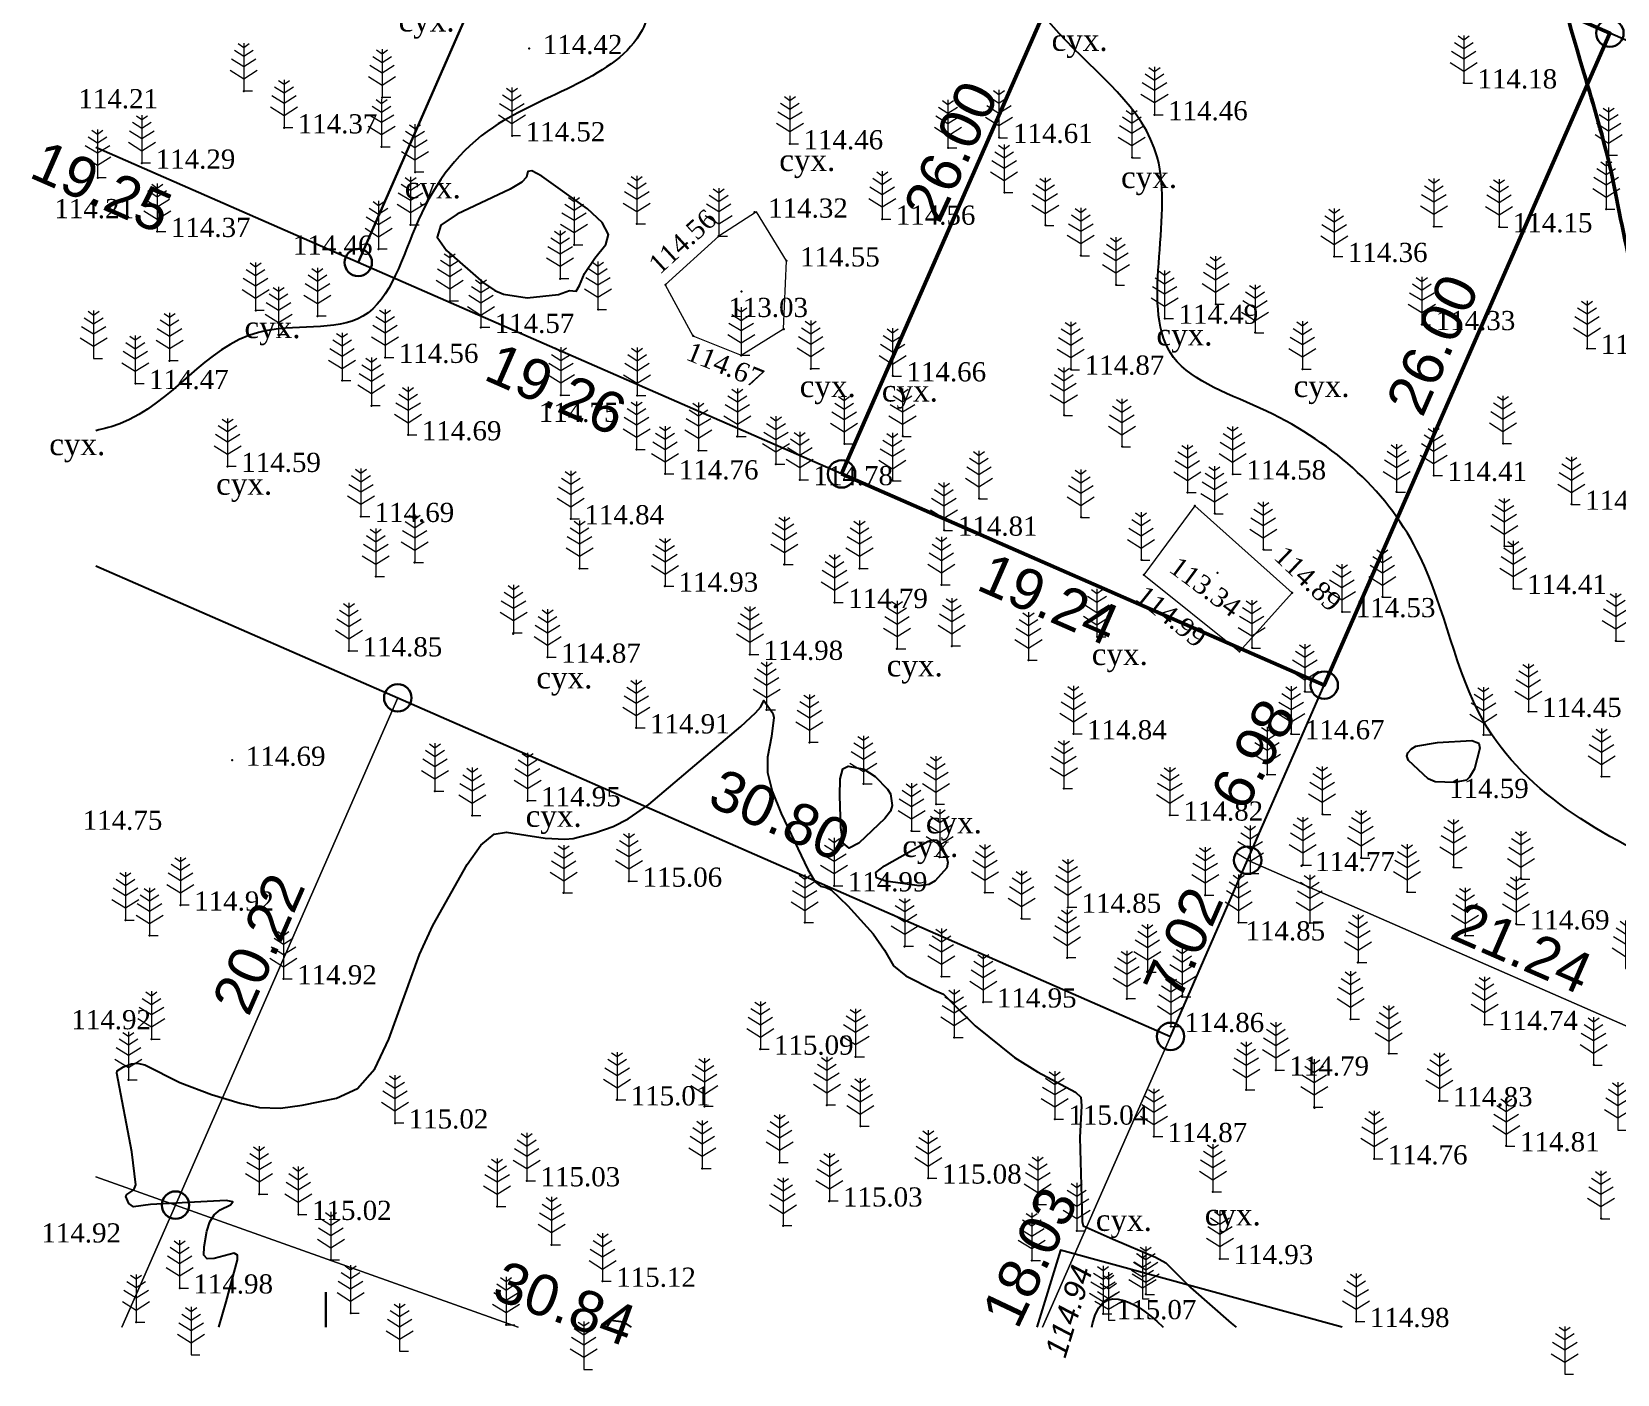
# Model space of a CAD drawing. Header units: millimetres. Extents: x 5405639.1 to 5405727.1, y 5524898.5 to 5524976.6.
# Drawn here: x 5405639.3 to 5405697.1, y 5524898.5 to 5524947.5 of the extents above; entities that cross this region are included whole.
import ezdxf
from ezdxf.enums import TextEntityAlignment as Align

# ---------------------------------------------------------------- set-up
doc = ezdxf.new("R2010")
doc.units = ezdxf.units.MM
doc.linetypes.add('0', pattern=[0])
for name, color, linetype, lineweight in [('11900000', 1, 'Continuous', 30), ('рельеф', 7, 'Continuous', 0), ('ТОЧКИ', 7, 'Continuous', 30)]:
    doc.layers.add(name, color=color, linetype=linetype, lineweight=lineweight)
for name, color, linetype in [('12000000', 7, 'Continuous'), ('71132060', 7, '0'), ('SC007', 7, 'Continuous'), ('горизонтали', 42, 'Continuous'), ('Горизонтали--MIN', 32, 'Continuous'), ('Ділянки_Межі', 10, 'Continuous'), ('надписи', 7, 'Continuous'), ('Ограда каменная', 7, 'g5_472'), ('отметки', 7, 'Continuous'), ('промеры', 185, 'Continuous'), ('Растительность', 7, 'Continuous')]:
    doc.layers.add(name, color=color, linetype=linetype)
doc.styles.get("Standard").update_dxf_attribs({"font": 'arial.ttf'})
doc.styles.add('times', font='times.ttf')
doc.styles.add('WMF-Arial Cyr2', font='ariali.ttf')
doc.linetypes.add('g5_472', pattern='A,0,-4,[25,GUGK_2005.shx,S=0.4,R=0,X=0,Y=-0.2],0', length=4)
doc.linetypes.add('канава 0', pattern='A,0.9,0,["|",Standard,S=0.25,R=0,X=0,Y=0],0.1', length=1)

# ---------------------------------------------------------------- blocks, each defined once
blk = doc.blocks.new('A$C51FE15A3')
at = {"layer": 'Растительность', "color": 94, "lineweight": 0}
for points in [[(0, 1.75), (0, 0), (0.319, 0)], [(-0.447, 1.172), (0, 0.895), (0.447, 1.172)], [(-0.343, 1.489), (0, 1.267), (0.343, 1.489)], [(-0.201, 1.726), (0, 1.584), (0.201, 1.726)], [(-0.493, 0.753), (0, 0.444), (0.493, 0.753)]]:
    blk.add_lwpolyline(points, dxfattribs=at)
blk = doc.blocks.new('SYMBOL71132060')
at = {"layer": 'SC007', "color": 94, "lineweight": 0}
for points in [[(0, 1.75), (0, 0), (0.25, 0)], [(-0.3, 1.35), (0, 1.15), (0.3, 1.35)], [(-0.2, 1.65), (0, 1.5), (0.2, 1.65)], [(-0.5, 0.7), (0, 0.4), (0.5, 0.7)], [(-0.4, 1.05), (0, 0.8), (0.4, 1.05)]]:
    blk.add_lwpolyline(points, dxfattribs=at)

msp = doc.modelspace()

# ---------------------------------------------------------------- hatches: boundary and pattern name
at = {"layer": '12000000', "lineweight": 15, "ltscale": 0.02, "extrusion": (-0.000964997, -0.001555, 0.999998)}
msp.add_hatch(color=7, dxfattribs=at).paths.add_polyline_path([(5405674.263, 5524887.992, 1), (5405674.6, 5524888.014, 1)])

# ---------------------------------------------------------------- linework, layer by layer
at = {"layer": '11900000', "color": 0, "linetype": '0', "lineweight": 15, "ltscale": 0.7}
msp.add_lwpolyline([(5405650, 5524900.227), (5405650, 5524901.504)], dxfattribs=at)
msp.add_lwpolyline([(5405650, 5524900.227), (5405650, 5524901.504)], dxfattribs=at)
msp.add_lwpolyline([(5405650, 5524900.227), (5405650, 5524901.504)], dxfattribs=at)
msp.add_lwpolyline([(5405650, 5524900.227), (5405650, 5524901.504)], dxfattribs=at)
msp.add_lwpolyline([(5405650, 5524900.227), (5405650, 5524901.504)], dxfattribs=at)
msp.add_lwpolyline([(5405650, 5524900.227), (5405650, 5524901.504)], dxfattribs=at)
msp.add_lwpolyline([(5405650, 5524900.227), (5405650, 5524901.504)], dxfattribs=at)
msp.add_lwpolyline([(5405650, 5524900.227), (5405650, 5524901.504)], dxfattribs=at)
msp.add_lwpolyline([(5405650, 5524900.227), (5405650, 5524901.504)], dxfattribs=at)
msp.add_lwpolyline([(5405650, 5524900.227), (5405650, 5524901.504)], dxfattribs=at)
msp.add_lwpolyline([(5405650, 5524900.227), (5405650, 5524901.504)], dxfattribs=at)
msp.add_lwpolyline([(5405650, 5524900.227), (5405650, 5524901.504)], dxfattribs=at)
msp.add_lwpolyline([(5405650, 5524900.227), (5405650, 5524901.504)], dxfattribs=at)
msp.add_lwpolyline([(5405650, 5524900.227), (5405650, 5524901.504)], dxfattribs=at)
msp.add_lwpolyline([(5405650, 5524900.227), (5405650, 5524901.504)], dxfattribs=at)
msp.add_lwpolyline([(5405650, 5524900.227), (5405650, 5524901.504)], dxfattribs=at)
msp.add_lwpolyline([(5405650, 5524900.227), (5405650, 5524901.504)], dxfattribs=at)
msp.add_lwpolyline([(5405650, 5524900.227), (5405650, 5524901.504)], dxfattribs=at)
msp.add_lwpolyline([(5405650, 5524900.227), (5405650, 5524901.504)], dxfattribs=at)
msp.add_lwpolyline([(5405650, 5524900.227), (5405650, 5524901.504)], dxfattribs=at)
msp.add_lwpolyline([(5405650, 5524900.227), (5405650, 5524901.504)], dxfattribs=at)
msp.add_lwpolyline([(5405650, 5524900.227), (5405650, 5524901.504)], dxfattribs=at)
msp.add_lwpolyline([(5405650, 5524900.227), (5405650, 5524901.504)], dxfattribs=at)
msp.add_lwpolyline([(5405650, 5524900.227), (5405650, 5524901.504)], dxfattribs=at)
msp.add_lwpolyline([(5405650, 5524900.227), (5405650, 5524901.504)], dxfattribs=at)
msp.add_lwpolyline([(5405650, 5524900.227), (5405650, 5524901.504)], dxfattribs=at)
msp.add_lwpolyline([(5405650, 5524900.227), (5405650, 5524901.504)], dxfattribs=at)
msp.add_lwpolyline([(5405650, 5524900.227), (5405650, 5524901.504)], dxfattribs=at)
msp.add_lwpolyline([(5405650, 5524900.227), (5405650, 5524901.504)], dxfattribs=at)
msp.add_lwpolyline([(5405650, 5524900.227), (5405650, 5524901.504)], dxfattribs=at)
msp.add_lwpolyline([(5405650, 5524900.227), (5405650, 5524901.504)], dxfattribs=at)
msp.add_lwpolyline([(5405650, 5524900.227), (5405650, 5524901.504)], dxfattribs=at)
msp.add_lwpolyline([(5405650, 5524900.227), (5405650, 5524901.504)], dxfattribs=at)
msp.add_lwpolyline([(5405650, 5524900.227), (5405650, 5524901.504)], dxfattribs=at)
msp.add_lwpolyline([(5405650, 5524900.227), (5405650, 5524901.504)], dxfattribs=at)
msp.add_lwpolyline([(5405650, 5524900.227), (5405650, 5524901.504)], dxfattribs=at)
msp.add_lwpolyline([(5405650, 5524900.227), (5405650, 5524901.504)], dxfattribs=at)
msp.add_lwpolyline([(5405650, 5524900.227), (5405650, 5524901.504)], dxfattribs=at)
msp.add_lwpolyline([(5405650, 5524900.227), (5405650, 5524901.504)], dxfattribs=at)
msp.add_lwpolyline([(5405650, 5524900.227), (5405650, 5524901.504)], dxfattribs=at)
msp.add_lwpolyline([(5405650, 5524900.227), (5405650, 5524901.504)], dxfattribs=at)
msp.add_lwpolyline([(5405650, 5524900.227), (5405650, 5524901.504)], dxfattribs=at)
msp.add_lwpolyline([(5405650, 5524900.227), (5405650, 5524901.504)], dxfattribs=at)
msp.add_lwpolyline([(5405650, 5524900.227), (5405650, 5524901.504)], dxfattribs=at)
at = {"layer": '11900000', "linetype": '0', "lineweight": 15, "ltscale": 0.7}
msp.add_lwpolyline([(5405650, 5524900.227), (5405650, 5524901.504)], dxfattribs=at)
msp.add_lwpolyline([(5405650, 5524900.227), (5405650, 5524901.504)], dxfattribs=at)
msp.add_lwpolyline([(5405650, 5524900.227), (5405650, 5524901.504)], dxfattribs=at)
msp.add_lwpolyline([(5405650, 5524900.227), (5405650, 5524901.504)], dxfattribs=at)
msp.add_lwpolyline([(5405650, 5524900.227), (5405650, 5524901.504)], dxfattribs=at)
msp.add_lwpolyline([(5405650, 5524900.227), (5405650, 5524901.504)], dxfattribs=at)
msp.add_lwpolyline([(5405650, 5524900.227), (5405650, 5524901.504)], dxfattribs=at)
msp.add_lwpolyline([(5405650, 5524900.227), (5405650, 5524901.504)], dxfattribs=at)
at = {"layer": '11900000', "color": 7}
msp.add_polyline3d([(5405650, 5524900.227, 0), (5405650, 5524901.5, 0)], dxfattribs=at)
msp.add_polyline3d([(5405650, 5524900.227, 0), (5405650, 5524901.5, 0)], dxfattribs=at)
at = {"layer": 'горизонтали', "color": 32}
for points in [[(5405658.497, 5524937.932, 114.5), (5405658.887, 5524938.082, 114.5), (5405659.137, 5524938.052, 114.5), (5405659.257, 5524938.262, 114.5), (5405659.437, 5524938.702, 114.5), (5405659.817, 5524939.262, 114.5), (5405660.217, 5524939.762, 114.5), (5405660.317, 5524940.132, 114.5), (5405660.087, 5524940.562, 114.5), (5405659.547, 5524941.062, 114.5), (5405657.887, 5524942.262, 114.5), (5405657.517, 5524942.452, 114.5), (5405657.367, 5524942.422, 114.5), (5405657.327, 5524942.222, 114.5), (5405657.157, 5524942.042, 114.5), (5405656.727, 5524941.782, 114.5), (5405654.787, 5524940.872, 114.5), (5405654.197, 5524940.472, 114.5), (5405654.067, 5524940.032, 114.5), (5405654.397, 5524939.542, 114.5), (5405655.757, 5524938.362, 114.5), (5405656.167, 5524938.082, 114.5), (5405656.477, 5524937.952, 114.5), (5405657.347, 5524937.812, 114.5), (5405658.497, 5524937.932, 114.5)], [(5405689.527, 5524920.912, 114.5), (5405689.457, 5524921.072, 114.5), (5405689.497, 5524921.192, 114.5), (5405689.627, 5524921.342, 114.5), (5405689.787, 5524921.442, 114.5), (5405690.577, 5524921.572, 114.5), (5405691.837, 5524921.642, 114.5), (5405692.087, 5524921.552, 114.5), (5405692.127, 5524921.362, 114.5), (5405691.937, 5524920.612, 114.5), (5405691.747, 5524920.302, 114.5), (5405691.637, 5524920.202, 114.5), (5405691.207, 5524920.112, 114.5), (5405690.497, 5524920.142, 114.5), (5405690.247, 5524920.242, 114.5), (5405689.527, 5524920.912, 114.5)], [(5405670.667, 5524919.272, 115), (5405670.607, 5524919.072, 115), (5405670.407, 5524918.802, 115), (5405669.457, 5524917.892, 115), (5405669.107, 5524917.712, 115), (5405668.887, 5524917.902, 115), (5405668.797, 5524918.472, 115), (5405668.757, 5524919.622, 115), (5405668.777, 5524920.252, 115), (5405668.877, 5524920.612, 115), (5405669.067, 5524920.712, 115), (5405669.637, 5524920.602, 115), (5405670.047, 5524920.332, 115), (5405670.497, 5524919.872, 115), (5405670.607, 5524919.702, 115), (5405670.667, 5524919.272, 115)], [(5405671.987, 5524917.972, 115), (5405672.177, 5524918.022, 115), (5405672.297, 5524918.002, 115), (5405672.407, 5524917.912, 115), (5405672.657, 5524917.402, 115), (5405672.707, 5524917.192, 115), (5405672.667, 5524916.992, 115), (5405672.247, 5524916.522, 115), (5405672.007, 5524916.392, 115), (5405671.657, 5524916.342, 115), (5405670.437, 5524916.512, 115), (5405670.097, 5524916.632, 115), (5405670.077, 5524916.822, 115), (5405670.387, 5524917.072, 115), (5405671.987, 5524917.972, 115)]]:
    msp.add_polyline3d(points, close=True, dxfattribs=at)
for points in [[(5405646.094, 5524900.227, 115), (5405646.357, 5524901.152, 115), (5405646.767, 5524902.682, 115), (5405646.767, 5524902.852, 115), (5405646.647, 5524902.922, 115), (5405645.917, 5524902.732, 115), (5405645.667, 5524902.712, 115), (5405645.547, 5524902.852, 115), (5405645.557, 5524903.152, 115), (5405645.657, 5524903.732, 115), (5405645.757, 5524904.072, 115), (5405645.917, 5524904.322, 115), (5405646.137, 5524904.502, 115), (5405646.517, 5524904.692, 115), (5405646.597, 5524904.802, 115), (5405646.357, 5524904.842, 115), (5405643.597, 5524904.702, 115), (5405642.977, 5524904.612, 115), (5405642.807, 5524904.732, 115), (5405642.697, 5524904.992, 115), (5405642.727, 5524905.072, 115), (5405642.987, 5524905.232, 115), (5405643.057, 5524905.422, 115), (5405642.917, 5524906.622, 115), (5405642.367, 5524909.492, 115), (5405642.377, 5524909.582, 115), (5405642.607, 5524909.732, 115), (5405642.897, 5524909.842, 115), (5405643.107, 5524909.862, 115), (5405643.387, 5524909.802, 115), (5405644.667, 5524909.152, 115), (5405645.827, 5524908.722, 115), (5405646.867, 5524908.402, 115), (5405647.577, 5524908.242, 115), (5405648.337, 5524908.222, 115), (5405649.137, 5524908.332, 115), (5405650.387, 5524908.582, 115), (5405651.147, 5524908.942, 115), (5405651.787, 5524909.652, 115), (5405652.297, 5524910.742, 115), (5405653.417, 5524913.832, 115), (5405653.897, 5524914.892, 115), (5405655.157, 5524917.122, 115), (5405655.657, 5524917.822, 115), (5405656.137, 5524918.222, 115), (5405656.587, 5524918.302, 115), (5405658.007, 5524918.082, 115), (5405658.727, 5524918.042, 115), (5405659.027, 5524918.062, 115), (5405659.817, 5524918.272, 115), (5405660.487, 5524918.512, 115), (5405661.037, 5524918.792, 115), (5405661.787, 5524919.312, 115), (5405665.147, 5524922.162, 115), (5405665.687, 5524922.652, 115), (5405665.877, 5524922.882, 115), (5405665.987, 5524923.112, 115), (5405666.317, 5524922.642, 115), (5405666.347, 5524922.492, 115), (5405666.267, 5524921.792, 115), (5405666.127, 5524921.042, 115), (5405666.127, 5524920.482, 115), (5405666.287, 5524919.802, 115), (5405666.617, 5524918.982, 115), (5405667.597, 5524916.932, 115), (5405667.867, 5524916.482, 115), (5405668.057, 5524916.322, 115), (5405668.267, 5524916.282, 115), (5405668.447, 5524916.192, 115), (5405669.057, 5524915.612, 115), (5405669.977, 5524914.582, 115), (5405670.397, 5524913.992, 115), (5405670.727, 5524913.412, 115), (5405671.177, 5524913.052, 115), (5405672.207, 5524912.532, 115), (5405672.547, 5524912.382, 115), (5405673.697, 5524911.232, 115), (5405675.137, 5524910.072, 115), (5405675.977, 5524909.552, 115), (5405677.367, 5524908.802, 115), (5405677.557, 5524908.622, 115), (5405677.587, 5524908.302, 115), (5405677.527, 5524907.152, 115), (5405677.607, 5524904.082, 115), (5405677.647, 5524903.922, 115), (5405678.737, 5524903.432, 115), (5405680.287, 5524902.772, 115), (5405680.667, 5524902.572, 115), (5405681.567, 5524901.672, 115), (5405683.047, 5524900.362, 115), (5405683.232, 5524900.227, 115)], [(5405660.256, 5524900.227, 115), (5405660.417, 5524900.472, 115), (5405660.857, 5524900.422, 115), (5405661.139, 5524900.227, 115)]]:
    msp.add_polyline3d(points, dxfattribs=at)
at = {"layer": 'горизонтали', "color": 32, "lineweight": 50}
msp.add_open_spline([(5405724.609, 5524920.122), (5405722.084, 5524922.998), (5405718.623, 5524926.94), (5405712.96, 5524926.622), (5405710.241, 5524926.205), (5405708.081, 5524928.217), (5405707.455, 5524931.818), (5405704.087, 5524935.486), (5405701.284, 5524934.415), (5405697.85, 5524936.019), (5405697.397, 5524941.089), (5405695.283, 5524948.2), (5405693.001, 5524955.828), (5405698.192, 5524962.186), (5405697.512, 5524968.123), (5405696.422, 5524972.572), (5405696.409, 5524974.689)], degree=3, knots=[0, 0, 0, 0, 10.498095, 14.387115, 16.679909, 18.208864, 22.586348, 27.97536, 29.586146, 30.927257, 38.609771, 42.347043, 54.087786, 59.302509, 65.201165, 71.520155, 71.520155, 71.520155, 71.520155], dxfattribs=at)
at = {"layer": 'горизонтали', "color": 32}
for points, knots in [([(5405716.026, 5524901.398), (5405714.356, 5524905.44), (5405711.235, 5524912.995), (5405700.309, 5524916.065), (5405691.748, 5524920.767), (5405690.456, 5524929.173), (5405685.864, 5524933.397), (5405678.956, 5524935.57), (5405682.018, 5524943.247), (5405676.904, 5524946.848), (5405673.214, 5524952.355), (5405677.096, 5524957.454), (5405682.552, 5524960.751), (5405678.423, 5524966.21), (5405679.202, 5524971.133), (5405680.758, 5524973.51), (5405681.11, 5524973.98)], [0, 0, 0, 0, 12.321704, 23.037626, 32.731638, 39.162292, 46.871348, 50.794349, 58.140724, 63.904689, 68.143785, 76.466951, 79.543627, 85.063561, 91.848837, 93.603212, 93.603212, 93.603212, 93.603212]), ([(5405641.6, 5524966.825), (5405642.684, 5524965.938), (5405644.849, 5524964.53), (5405650.202, 5524964.634), (5405652.744, 5524957.477), (5405657.638, 5524954.587), (5405662.753, 5524952.886), (5405662.102, 5524949.951), (5405661.607, 5524946.052), (5405656.166, 5524944.905), (5405653.211, 5524941.03), (5405652.017, 5524936.245), (5405646.321, 5524937.362), (5405644.234, 5524933.643), (5405641.898, 5524933.031), (5405641.6, 5524932.96)], [840.007819, 840.007819, 840.007819, 840.007819, 844.116267, 847.912489, 854.451188, 863.209597, 865.692003, 868.370851, 870.767732, 877.245455, 881.607053, 885.661514, 889.520415, 895.583001, 896.467759, 896.467759, 896.467759, 896.467759])]:
    msp.add_open_spline(points, degree=3, knots=knots, dxfattribs=at)
at = {"layer": 'Горизонтали--MIN'}
msp.add_lwpolyline([(5405677.968, 5524900.227), (5405677.988, 5524900.337), (5405678.086, 5524900.675), (5405678.212, 5524900.93), (5405678.364, 5524901.105), (5405678.536, 5524901.21), (5405678.724, 5524901.254), (5405678.922, 5524901.248), (5405679.126, 5524901.201), (5405679.33, 5524901.123), (5405679.529, 5524901.024), (5405679.721, 5524900.911), (5405679.913, 5524900.78), (5405680.114, 5524900.624), (5405680.335, 5524900.438), (5405680.57, 5524900.227)], dxfattribs=at)
at = {"layer": 'Ділянки_Межі'}
for points in [[(5405641.6, 5524965.215), (5405643.976, 5524970.643), (5405650.195, 5524967.92), (5405661.61, 5524962.923), (5405651.182, 5524939.105), (5405641.6, 5524943.3)], [(5405724.344, 5524965.438), (5405714.693, 5524939.683), (5405696.877, 5524947.483), (5405685.462, 5524952.48)]]:
    msp.add_lwpolyline(points, dxfattribs=at)
at = {"layer": 'Ділянки_Межі', "lineweight": 25}
msp.add_lwpolyline([(5405651.182, 5524939.105), (5405661.61, 5524962.923), (5405667.828, 5524960.2), (5405679.269, 5524955.191), (5405668.826, 5524931.381)], close=True, dxfattribs=at)
at = {"layer": 'Ділянки_Межі', "lineweight": 50}
msp.add_lwpolyline([(5405668.826, 5524931.381), (5405679.269, 5524955.191), (5405685.462, 5524952.48), (5405696.877, 5524947.483), (5405686.449, 5524923.665)], close=True, dxfattribs=at)
at = {"layer": 'Ділянки_Межі', "lineweight": 0}
msp.add_lwpolyline([(5405683.651, 5524917.273), (5405686.449, 5524923.665), (5405696.877, 5524947.483), (5405714.693, 5524939.683), (5405703.104, 5524908.757)], close=True, dxfattribs=at)
at = {"layer": 'Ділянки_Межі', "lineweight": 25}
msp.add_lwpolyline([(5405641.6, 5524928.024), (5405652.622, 5524923.203), (5405680.834, 5524910.84), (5405683.651, 5524917.273), (5405686.449, 5524923.665), (5405668.826, 5524931.381), (5405651.182, 5524939.105), (5405641.6, 5524943.3)], dxfattribs=at)
at = {"layer": 'Ділянки_Межі', "lineweight": 0}
for points in [[(5405641.6, 5524928.024), (5405652.622, 5524923.203), (5405644.506, 5524904.681), (5405641.6, 5524905.715)], [(5405644.506, 5524904.681), (5405652.622, 5524923.203), (5405680.834, 5524910.84), (5405676.159, 5524900.227)], [(5405676.159, 5524900.227), (5405680.834, 5524910.84), (5405683.651, 5524917.273), (5405703.104, 5524908.757), (5405699.908, 5524900.227)], [(5405641.6, 5524905.715), (5405644.506, 5524904.681), (5405642.554, 5524900.227)], [(5405642.554, 5524900.227), (5405644.506, 5524904.681), (5405657.018, 5524900.227)], [(5405657.018, 5524900.227), (5405644.506, 5524904.681)]]:
    msp.add_lwpolyline(points, dxfattribs=at)
at = {"layer": 'Ограда каменная', "flags": 128}
msp.add_lwpolyline([(5405687.101, 5524900.227), (5405676.815, 5524903.034), (5405675.95, 5524900.227)], dxfattribs=at)
at = {"layer": 'отметки', "color": 7}
for p in [(5405657.417, 5524946.914, 114.422), (5405691.542, 5524945.66, 114.183), (5405646.998, 5524945.358, 114.335), (5405652.049, 5524945.131, 114.448), (5405680.246, 5524944.499, 114.459), (5405648.471, 5524944.019, 114.365), (5405652.03, 5524943.325, 114.407), (5405656.794, 5524943.73, 114.523), (5405666.936, 5524943.436, 114.46), (5405674.584, 5524943.669, 114.608), (5405672.719, 5524943.297, 114.59), (5405679.433, 5524942.941, 114.538), (5405696.83, 5524943.018, 113.973), (5405641.667, 5524942.198, 114.319), (5405643.285, 5524942.73, 114.287), (5405653.253, 5524942.405, 114.397), (5405674.769, 5524941.665, 114.681), (5405696.74, 5524941.053, 114.04), (5405653.089, 5524940.477, 114.505), (5405661.347, 5524940.518, 114.528), (5405665.646, 5524940.942, 114.317), (5405670.304, 5524940.683, 114.56), (5405676.265, 5524940.462, 114.596), (5405690.452, 5524940.423, 114.259), (5405643.841, 5524940.236, 114.371), (5405664.336, 5524940.063, 114.414), (5405692.832, 5524940.407, 114.152), (5405651.924, 5524939.59, 114.459), (5405659.061, 5524939.746, 114.441), (5405677.565, 5524939.355, 114.607), (5405686.811, 5524939.323, 114.36), (5405666.811, 5524939.159, 114.545), (5405658.554, 5524938.51, 114.434), (5405662.393, 5524938.284, 114.558), (5405678.846, 5524938.291, 114.539), (5405654.518, 5524937.693, 114.534), (5405665.171, 5524938.046, 113.032), (5405682.485, 5524937.585, 114.455), (5405647.437, 5524937.355, 114.458), (5405649.696, 5524937.149, 114.479), (5405659.935, 5524937.387, 114.582), (5405680.63, 5524937.064, 114.491), (5405648.269, 5524936.467, 114.532), (5405655.661, 5524936.732, 114.569), (5405663.402, 5524936.429, 114.67), (5405666.713, 5524936.674, 114.534), (5405683.925, 5524936.544, 114.45), (5405690.016, 5524936.835, 114.329), (5405696.044, 5524935.967, 114.241), (5405644.295, 5524935.51, 114.387), (5405652.16, 5524935.637, 114.556), (5405665.162, 5524935.711, 114.575), (5405667.703, 5524935.221, 114.681), (5405677.201, 5524935.207, 114.873), (5405685.659, 5524935.214, 114.447), (5405643.043, 5524934.68, 114.466), (5405650.591, 5524934.789, 114.639), (5405670.696, 5524934.962, 114.657), (5405658.58, 5524934.253, 114.751), (5405661.357, 5524934.242, 114.618), (5405651.662, 5524933.871, 114.532), (5405676.952, 5524933.53, 114.673), (5405653, 5524932.81, 114.692), (5405665.016, 5524932.747, 114.654), (5405668.93, 5524932.485, 114.738), (5405671.062, 5524932.762, 114.708), (5405679.068, 5524932.38, 114.62), (5405692.976, 5524932.499, 114.386), (5405661.336, 5524932.275, 114.768), (5405663.601, 5524932.236, 114.74), (5405666.431, 5524931.733, 114.769), (5405646.409, 5524931.654, 114.585), (5405662.384, 5524931.382, 114.756), (5405667.296, 5524931.171, 114.781), (5405683.108, 5524931.379, 114.58), (5405690.445, 5524931.326, 114.409), (5405670.688, 5524931.138, 114.786), (5405681.456, 5524930.708, 114.698), (5405689.09, 5524930.723, 114.395), (5405673.849, 5524930.479, 114.761), (5405681.725, 5524930.212, 114.828), (5405695.477, 5524930.272, 114.421), (5405651.277, 5524929.827, 114.688), (5405658.937, 5524929.741, 114.844), (5405677.568, 5524929.798, 114.714), (5405682.451, 5524929.938, 114.775), (5405672.573, 5524929.326, 114.813), (5405684.231, 5524928.621, 114.856), (5405693.025, 5524928.744, 114.384), (5405653.238, 5524928.143, 114.715), (5405659.259, 5524927.933, 114.931), (5405666.735, 5524928.07, 114.949), (5405669.481, 5524927.923, 114.802), (5405679.773, 5524928.247, 114.992), (5405679.855, 5524927.699, 114.988), (5405682.554, 5524927.769, 113.341), (5405651.821, 5524927.641, 114.742), (5405662.375, 5524927.282, 114.931), (5405672.47, 5524927.332, 114.838), (5405693.356, 5524927.199, 114.41), (5405668.569, 5524926.686, 114.789), (5405685.276, 5524927.044, 114.894), (5405688.579, 5524926.889, 114.524), (5405687.099, 5524926.351, 114.529), (5405656.842, 5524925.547, 114.872), (5405656.849, 5524925.574, 114.866), (5405678.161, 5524925.437, 114.768), (5405650.84, 5524924.919, 114.852), (5405665.477, 5524924.79, 114.981), (5405670.849, 5524924.998, 114.866), (5405672.852, 5524925.094, 114.907), (5405683.354, 5524924.893, 114.818), (5405683.811, 5524925.034, 114.7), (5405697.095, 5524925.288, 114.362), (5405658.088, 5524924.687, 114.869), (5405675.649, 5524924.579, 114.881), (5405685.744, 5524923.433, 114.697), (5405666.089, 5524922.767, 115.005), (5405693.899, 5524922.708, 114.446), (5405661.331, 5524922.105, 114.914), (5405667.654, 5524921.578, 114.981), (5405677.287, 5524921.887, 114.836), (5405685.242, 5524921.891, 114.67), (5405692.261, 5524921.857, 114.513), (5405646.577, 5524920.923, 114.686), (5405684.365, 5524920.411, 114.789), (5405696.57, 5524920.336, 114.447), (5405653.978, 5524919.801, 114.929), (5405669.624, 5524920.069, 115.016), (5405676.941, 5524919.898, 114.899), (5405657.356, 5524919.443, 114.947), (5405672.273, 5524919.317, 114.973), (5405655.337, 5524918.907, 114.984), (5405680.809, 5524918.92, 114.821), (5405686.379, 5524918.96, 114.775), (5405671.376, 5524918.342, 114.989), (5405672.406, 5524917.384, 115.015), (5405687.799, 5524917.362, 114.749), (5405683.74, 5524916.783, 114.815), (5405685.616, 5524917.075, 114.77), (5405685.658, 5524917.094, 114.766), (5405691.169, 5524917.023, 114.643), (5405661.058, 5524916.506, 115.057), (5405668.552, 5524916.337, 114.994), (5405689.478, 5524916.123, 114.724), (5405693.634, 5524916.589, 114.537), (5405644.69, 5524915.636, 114.922), (5405658.678, 5524916.083, 115.077), (5405674.056, 5524916.094, 114.955), (5405677.087, 5524915.554, 114.849), (5405682.094, 5524916.003, 114.859), (5405642.685, 5524915.088, 114.942), (5405667.483, 5524914.998, 115.083), (5405675.396, 5524915.141, 114.911), (5405683.317, 5524914.996, 114.851), (5405685.918, 5524914.987, 114.782), (5405693.455, 5524914.946, 114.685), (5405643.556, 5524914.52, 114.947), (5405691.593, 5524914.526, 114.67), (5405671.128, 5524914.125, 114.972), (5405677.063, 5524913.714, 114.919), (5405687.675, 5524913.538, 114.761), (5405648.45, 5524912.94, 114.921), (5405672.47, 5524913.032, 114.982), (5405679.987, 5524913.193, 114.832), (5405673.998, 5524912.096, 114.953), (5405679.242, 5524912.216, 114.863), (5405681.256, 5524912.291, 114.798), (5405680.847, 5524911.198, 114.858), (5405687.41, 5524911.47, 114.808), (5405692.3, 5524911.271, 114.739), (5405643.63, 5524910.743, 114.979), (5405665.857, 5524910.373, 115.093), (5405672.938, 5524910.796, 115.044), (5405669.339, 5524910.099, 115.104), (5405688.8, 5524910.217, 114.786), (5405696.286, 5524909.804, 114.713), (5405642.793, 5524909.26, 115.018), (5405684.675, 5524909.61, 114.786), (5405683.594, 5524908.888, 114.834), (5405660.626, 5524908.52, 115.01), (5405663.823, 5524908.286, 115.089), (5405668.287, 5524908.335, 115.132), (5405686.077, 5524908.258, 114.761), (5405686.09, 5524908.234, 114.607), (5405690.646, 5524908.489, 114.826), (5405652.522, 5524907.677, 115.022), (5405669.513, 5524907.559, 115.093), (5405676.61, 5524907.817, 115.044), (5405680.226, 5524907.18, 114.869), (5405688.271, 5524906.366, 114.76), (5405693.094, 5524906.84, 114.813), (5405663.738, 5524906.017, 115.076), (5405666.555, 5524906.234, 115.047), (5405657.335, 5524905.565, 115.031), (5405671.992, 5524905.664, 115.079), (5405682.382, 5524905.16, 114.882), (5405647.559, 5524905.084, 115.049), (5405656.247, 5524904.63, 115.067), (5405668.376, 5524904.827, 115.033), (5405675.994, 5524904.701, 115.027), (5405648.993, 5524904.337, 115.017), (5405696.556, 5524904.19, 114.851), (5405666.693, 5524903.924, 115.041), (5405677.409, 5524903.738, 115.009), (5405658.24, 5524903.23, 115.047), (5405650.181, 5524902.684, 115.034), (5405675.769, 5524902.653, 115.102), (5405682.638, 5524902.723, 114.935), (5405644.661, 5524901.651, 114.982), (5405660.099, 5524901.896, 115.118), (5405679.931, 5524901.424, 115.055), (5405650.904, 5524900.727, 115.113), (5405678.371, 5524900.712, 115.07), (5405643.073, 5524900.401, 114.963), (5405656.586, 5524900.31, 115.133), (5405687.613, 5524900.426, 114.98)]:
    msp.add_point(p, dxfattribs=at)
at = {"layer": 'рельеф', "color": 7, "linetype": 'канава 0', "ltscale": 0.4, "elevation": 114.41}
msp.add_lwpolyline([(5405664.34, 5524940.07), (5405662.39, 5524938.29), (5405663.4, 5524936.43), (5405665.16, 5524935.72), (5405666.71, 5524936.68), (5405666.81, 5524939.16), (5405665.714, 5524940.95), (5405664.34, 5524940.07)], dxfattribs=at)
at = {"layer": 'рельеф', "color": 7, "linetype": 'канава 0', "elevation": 114.828}
msp.add_lwpolyline([(5405681.725, 5524930.212), (5405679.855, 5524927.699), (5405683.354, 5524924.893), (5405685.276, 5524927.044), (5405681.725, 5524930.212)], dxfattribs=at)
at = {"layer": 'ТОЧКИ'}
for centre in [(5405696.877, 5524947.483, 107.24), (5405651.182, 5524939.105), (5405668.826, 5524931.381, 107.24), (5405652.622, 5524923.203), (5405686.449, 5524923.665), (5405683.651, 5524917.273), (5405680.834, 5524910.84), (5405644.506, 5524904.681, 107.24)]:
    msp.add_circle(centre, 0.5, dxfattribs=at)

# ---------------------------------------------------------------- block references
at = {"layer": '71132060'}
for p in [(5405679.811, 5524901.258, 114.99), (5405678.568, 5524900.474, 115.06)]:
    msp.add_blockref('SYMBOL71132060', p, dxfattribs=at)
at = {"layer": 'Растительность', "color": 7}
for p in [(5405691.54, 5524945.65, 114.18), (5405647, 5524945.37, 114.33), (5405652.05, 5524945.14, 114.45), (5405680.25, 5524944.5, 114.46), (5405648.47, 5524944.03, 114.37), (5405652.03, 5524943.33, 114.41), (5405656.79, 5524943.74, 114.52), (5405666.94, 5524943.44, 114.46), (5405674.57, 5524943.66, 114.61), (5405643.28, 5524942.74, 114.29), (5405672.71, 5524943.29, 114.59), (5405679.42, 5524942.93, 114.54), (5405696.83, 5524943.02, 113.97), (5405641.66, 5524942.21, 114.32), (5405653.25, 5524942.41, 114.4), (5405674.76, 5524941.66, 114.68), (5405696.74, 5524941.05, 114.04), (5405653.09, 5524940.48, 114.5), (5405661.35, 5524940.52, 114.53), (5405670.31, 5524940.69, 114.56), (5405676.26, 5524940.45, 114.6), (5405690.45, 5524940.42, 114.26), (5405643.84, 5524940.24, 114.37), (5405664.34, 5524940.07, 114.41), (5405692.83, 5524940.4, 114.15), (5405651.92, 5524939.6, 114.46), (5405659.06, 5524939.75, 114.44), (5405677.56, 5524939.35, 114.61), (5405686.81, 5524939.32, 114.36), (5405658.55, 5524938.52, 114.43), (5405678.84, 5524938.28, 114.54), (5405654.52, 5524937.7, 114.53), (5405682.48, 5524937.58, 114.46), (5405647.43, 5524937.36, 114.46), (5405649.69, 5524937.16, 114.48), (5405659.93, 5524937.39, 114.58), (5405680.62, 5524937.06, 114.49), (5405648.27, 5524936.47, 114.53), (5405655.66, 5524936.74, 114.57), (5405683.92, 5524936.54, 114.45), (5405690.01, 5524936.83, 114.33), (5405696.04, 5524935.96, 114.24), (5405641.52, 5524935.6, 114.29), (5405644.29, 5524935.52, 114.39), (5405652.16, 5524935.64, 114.56), (5405665.16, 5524935.72, 114.41), (5405667.7, 5524935.23, 114.68), (5405685.65, 5524935.21, 114.45), (5405643.04, 5524934.69, 114.47), (5405650.59, 5524934.79, 114.64), (5405670.69, 5524934.95, 114.66), (5405677.19, 5524935.19, 114.87), (5405658.58, 5524934.26, 114.75), (5405661.36, 5524934.25, 114.62), (5405651.66, 5524933.88, 114.53), (5405676.94, 5524933.52, 114.67), (5405653, 5524932.81, 114.69), (5405665.02, 5524932.75, 114.65), (5405668.92, 5524932.48, 114.74), (5405671.05, 5524932.75, 114.71), (5405679.06, 5524932.37, 114.62), (5405692.97, 5524932.49, 114.39), (5405661.34, 5524932.28, 114.77), (5405663.6, 5524932.24, 114.74), (5405666.43, 5524931.74, 114.77), (5405646.41, 5524931.66, 114.59), (5405662.38, 5524931.38, 114.76), (5405667.3, 5524931.17, 114.78), (5405683.1, 5524931.37, 114.58), (5405690.44, 5524931.32, 114.41), (5405670.68, 5524931.13, 114.79), (5405681.45, 5524930.7, 114.7), (5405689.09, 5524930.72, 114.4), (5405673.84, 5524930.47, 114.76), (5405695.47, 5524930.26, 114.42), (5405651.28, 5524929.83, 114.69), (5405658.94, 5524929.74, 114.84), (5405677.56, 5524929.79, 114.71), (5405682.44, 5524929.92, 114.78), (5405672.56, 5524929.32, 114.81), (5405684.22, 5524928.61, 114.86), (5405693.02, 5524928.74, 114.38), (5405653.24, 5524928.15, 114.72), (5405659.26, 5524927.93, 114.93), (5405666.74, 5524928.07, 114.95), (5405669.48, 5524927.93, 114.8), (5405679.76, 5524928.23, 114.99), (5405651.82, 5524927.64, 114.74), (5405662.38, 5524927.28, 114.93), (5405672.47, 5524927.33, 114.84), (5405693.35, 5524927.19, 114.41), (5405668.57, 5524926.69, 114.79), (5405688.57, 5524926.88, 114.52), (5405687.09, 5524926.34, 114.53), (5405656.85, 5524925.58, 114.87), (5405678.15, 5524925.43, 114.77), (5405650.84, 5524924.92, 114.85), (5405665.48, 5524924.79, 114.98), (5405670.85, 5524925, 114.87), (5405672.85, 5524925.1, 114.91), (5405683.8, 5524925.02, 114.7), (5405697.09, 5524925.28, 114.36), (5405658.09, 5524924.69, 114.87), (5405675.65, 5524924.58, 114.88), (5405685.74, 5524923.42, 114.7), (5405666.09, 5524922.77, 115), (5405693.9, 5524922.7, 114.45), (5405661.33, 5524922.11, 114.91), (5405677.29, 5524921.89, 114.84), (5405685.24, 5524921.88, 114.67), (5405667.65, 5524921.58, 114.98), (5405692.26, 5524921.85, 114.51), (5405684.36, 5524920.4, 114.79), (5405696.57, 5524920.33, 114.45), (5405653.98, 5524919.8, 114.93), (5405669.62, 5524920.07, 115.02), (5405676.94, 5524919.9, 114.9), (5405657.36, 5524919.45, 114.95), (5405672.27, 5524919.32, 114.97), (5405655.34, 5524918.91, 114.98), (5405680.81, 5524918.92, 114.82), (5405686.37, 5524918.95, 114.78), (5405671.38, 5524918.34, 114.99), (5405672.41, 5524917.39, 115.01), (5405687.79, 5524917.35, 114.75), (5405683.74, 5524916.79, 114.82), (5405685.66, 5524917.1, 114.77), (5405691.16, 5524917.01, 114.64), (5405661.06, 5524916.51, 115.06), (5405668.55, 5524916.34, 114.99), (5405674.06, 5524916.1, 114.96), (5405689.47, 5524916.11, 114.72), (5405693.63, 5524916.58, 114.54), (5405644.69, 5524915.64, 114.92), (5405658.68, 5524916.08, 115.08), (5405677.09, 5524915.56, 114.85), (5405682.1, 5524916, 114.86), (5405642.68, 5524915.09, 114.94), (5405667.48, 5524915, 115.08), (5405675.4, 5524915.14, 114.91), (5405683.32, 5524915, 114.85), (5405685.92, 5524914.99, 114.78), (5405643.56, 5524914.52, 114.95), (5405691.59, 5524914.52, 114.67), (5405693.45, 5524914.93, 114.69), (5405671.13, 5524914.13, 114.97), (5405677.06, 5524913.72, 114.92), (5405687.68, 5524913.54, 114.76), (5405697.45, 5524913.32, 114.56), (5405648.45, 5524912.94, 114.92), (5405672.47, 5524913.03, 114.98), (5405679.99, 5524913.19, 114.83), (5405674, 5524912.1, 114.95), (5405679.24, 5524912.22, 114.86), (5405681.26, 5524912.29, 114.8), (5405687.41, 5524911.47, 114.81), (5405680.85, 5524911.2, 114.86), (5405692.3, 5524911.27, 114.74), (5405643.63, 5524910.74, 114.98), (5405665.86, 5524910.37, 115.09), (5405672.94, 5524910.8, 115.04), (5405669.34, 5524910.1, 115.1), (5405688.8, 5524910.22, 114.79), (5405696.28, 5524909.79, 114.71), (5405642.79, 5524909.26, 115.02), (5405684.68, 5524909.61, 114.79), (5405683.6, 5524908.89, 114.83), (5405660.63, 5524908.52, 115.01), (5405663.82, 5524908.29, 115.09), (5405668.29, 5524908.34, 115.13), (5405686.08, 5524908.26, 114.76), (5405690.65, 5524908.49, 114.83), (5405652.52, 5524907.68, 115.02), (5405669.51, 5524907.56, 115.09), (5405676.61, 5524907.82, 115.04), (5405697.17, 5524907.42, 114.86), (5405680.23, 5524907.18, 114.87), (5405693.09, 5524906.83, 114.81), (5405688.27, 5524906.37, 114.76), (5405663.74, 5524906.02, 115.08), (5405666.56, 5524906.24, 115.05), (5405657.33, 5524905.57, 115.03), (5405671.99, 5524905.66, 115.08), (5405682.38, 5524905.16, 114.88), (5405647.56, 5524905.08, 115.05), (5405656.25, 5524904.63, 115.07), (5405668.38, 5524904.83, 115.03), (5405675.99, 5524904.7, 115.03), (5405648.99, 5524904.34, 115.02), (5405696.55, 5524904.18, 114.85), (5405666.69, 5524903.93, 115.04), (5405677.41, 5524903.74, 115.01), (5405658.24, 5524903.23, 115.05), (5405650.18, 5524902.68, 115.03), (5405675.77, 5524902.65, 115.1), (5405682.64, 5524902.72, 114.93), (5405644.66, 5524901.65, 114.98), (5405660.1, 5524901.9, 115.12), (5405679.93, 5524901.42, 115.06), (5405650.9, 5524900.73, 115.11), (5405678.37, 5524900.71, 115.07), (5405643.07, 5524900.4, 114.96), (5405656.58, 5524900.31, 115.13), (5405687.61, 5524900.43, 114.98), (5405652.69, 5524899.34, 115.1), (5405645.08, 5524899.21, 115.02), (5405659.41, 5524898.68, 115.12), (5405695.23, 5524898.5, 114.85)]:
    msp.add_blockref('A$C51FE15A3', p, dxfattribs=at)

# ---------------------------------------------------------------- texts
at = {"layer": '12000000', "color": 7, "style": 'WMF-Arial Cyr2'}
msp.add_text('114.94', height=0.8, rotation=72.87732, dxfattribs=at).set_placement((5405676.995, 5524899.057, 114.94))
at = {"layer": 'надписи', "color": 7, "style": 'times'}
for p in [(5405652.653, 5524948.34, 111.861), (5405676.493, 5524947.634, 111.861), (5405666.55, 5524943.246, 111.861), (5405679.029, 5524942.623, 111.861), (5405652.878, 5524942.246, 111.861), (5405647.026, 5524937.142, 111.861), (5405680.32, 5524936.874, 111.861), (5405667.297, 5524934.99, 111.861), (5405685.326, 5524934.993, 111.861), (5405670.295, 5524934.826, 111.861), (5405639.899, 5524932.868, 111.861), (5405645.992, 5524931.423, 111.861), (5405677.96, 5524925.203, 111.861), (5405670.474, 5524924.788, 111.861), (5405657.683, 5524924.348, 111.861), (5405657.292, 5524919.295, 111.861), (5405671.902, 5524919.056, 111.861), (5405671.042, 5524918.194, 111.861), (5405678.108, 5524904.538, 111.861), (5405682.084, 5524904.737, 111.861)]:
    msp.add_text('сух.', height=0.8, dxfattribs=at).set_placement(p, align=Align.TOP_LEFT)
at = {"layer": 'отметки', "color": 7, "style": 'times'}
for s, p in [('114.42', (5405657.917, 5524947.414, 114.422)), ('114.18', (5405692.042, 5524946.16, 114.183)), ('114.21', (5405640.963, 5524945.437, 114.21)), ('114.37', (5405648.971, 5524944.519, 114.365)), ('114.46', (5405680.746, 5524944.999, 114.459)), ('114.52', (5405657.294, 5524944.23, 114.523)), ('114.46', (5405667.436, 5524943.936, 114.46)), ('114.61', (5405675.084, 5524944.169, 114.608)), ('114.29', (5405643.785, 5524943.23, 114.287)), ('114.21', (5405640.086, 5524941.423, 114.212)), ('114.32', (5405666.146, 5524941.442, 114.317)), ('114.56', (5405670.804, 5524941.183, 114.56)), ('114.37', (5405644.341, 5524940.736, 114.371)), ('114.15', (5405693.332, 5524940.907, 114.152)), ('114.46', (5405648.793, 5524940.09, 114.459)), ('114.55', (5405667.311, 5524939.659, 114.545)), ('114.36', (5405687.311, 5524939.823, 114.36)), ('113.03', (5405664.692, 5524937.814, 113.032)), ('114.49', (5405681.13, 5524937.564, 114.491)), ('114.57', (5405656.161, 5524937.232, 114.569)), ('114.33', (5405690.516, 5524937.335, 114.329)), ('114.24', (5405696.544, 5524936.467, 114.241)), ('114.56', (5405652.66, 5524936.137, 114.556)), ('114.66', (5405671.196, 5524935.462, 114.657)), ('114.87', (5405677.701, 5524935.707, 114.873)), ('114.47', (5405643.543, 5524935.18, 114.466)), ('114.75', (5405657.77, 5524933.983, 114.751)), ('114.69', (5405653.5, 5524933.31, 114.692)), ('114.59', (5405646.909, 5524932.154, 114.585)), ('114.76', (5405662.884, 5524931.882, 114.756)), ('114.58', (5405683.608, 5524931.879, 114.58)), ('114.41', (5405690.945, 5524931.826, 114.409)), ('114.78', (5405667.796, 5524931.671, 114.781)), ('114.42', (5405695.977, 5524930.772, 114.421)), ('114.69', (5405651.777, 5524930.327, 114.688)), ('114.84', (5405659.437, 5524930.241, 114.844)), ('114.81', (5405673.073, 5524929.826, 114.813)), ('114.93', (5405662.875, 5524927.782, 114.931)), ('114.41', (5405693.856, 5524927.699, 114.41)), ('114.79', (5405669.069, 5524927.186, 114.789)), ('114.53', (5405687.599, 5524926.851, 114.529)), ('114.85', (5405651.34, 5524925.419, 114.852)), ('114.87', (5405658.588, 5524925.187, 114.869)), ('114.98', (5405665.977, 5524925.29, 114.981)), ('114.45', (5405694.399, 5524923.208, 114.446)), ('114.91', (5405661.831, 5524922.605, 114.914)), ('114.84', (5405677.787, 5524922.387, 114.836)), ('114.67', (5405685.742, 5524922.391, 114.67)), ('114.69', (5405647.077, 5524921.423, 114.686)), ('114.59', (5405691.005, 5524920.247, 114.585)), ('114.95', (5405657.856, 5524919.943, 114.947)), ('114.75', (5405641.121, 5524919.085, 114.753)), ('114.82', (5405681.309, 5524919.42, 114.821)), ('114.77', (5405686.116, 5524917.575, 114.77)), ('115.06', (5405661.558, 5524917.006, 115.057)), ('114.99', (5405669.052, 5524916.837, 114.994)), ('114.92', (5405645.19, 5524916.136, 114.922)), ('114.85', (5405677.587, 5524916.054, 114.849)), ('114.85', (5405683.571, 5524915.045, 114.851)), ('114.69', (5405693.955, 5524915.446, 114.685)), ('114.92', (5405648.95, 5524913.44, 114.921)), ('114.95', (5405674.498, 5524912.596, 114.953)), ('114.92', (5405640.705, 5524911.802, 114.92)), ('114.86', (5405681.347, 5524911.698, 114.858)), ('114.74', (5405692.8, 5524911.771, 114.739)), ('115.09', (5405666.357, 5524910.873, 115.093)), ('114.79', (5405685.175, 5524910.11, 114.786)), ('115.01', (5405661.126, 5524909.02, 115.01)), ('114.83', (5405691.146, 5524908.989, 114.826)), ('115.02', (5405653.022, 5524908.177, 115.022)), ('115.04', (5405677.11, 5524908.317, 115.044)), ('114.87', (5405680.726, 5524907.68, 114.869)), ('114.76', (5405688.771, 5524906.866, 114.76)), ('114.81', (5405693.594, 5524907.34, 114.813)), ('115.03', (5405657.835, 5524906.065, 115.031)), ('115.08', (5405672.492, 5524906.164, 115.079)), ('115.03', (5405668.876, 5524905.327, 115.033)), ('115.02', (5405649.493, 5524904.837, 115.017)), ('114.92', (5405639.612, 5524904.014, 114.918)), ('114.93', (5405683.138, 5524903.223, 114.935)), ('115.12', (5405660.599, 5524902.396, 115.118)), ('114.98', (5405645.161, 5524902.151, 114.982)), ('115.07', (5405678.871, 5524901.212, 115.07)), ('114.98', (5405688.113, 5524900.926, 114.98))]:
    msp.add_text(s, height=0.7, dxfattribs=at).set_placement(p, align=Align.TOP_LEFT)
for s, rotation, p in [('114.56', 42.39047, (5405661.705, 5524939.152, 114.558)), ('114.67', 338.0304, (5405663.355, 5524936.226, 114.67)), ('113.34', 323.40069, (5405681.149, 5524928.411, 113.341)), ('114.89', 316.18008, (5405685.05, 5524928.819, 114.894)), ('114.99', 321.27236, (5405679.946, 5524927.362, 114.828))]:
    msp.add_text(s, height=0.7, rotation=rotation, dxfattribs=at).set_placement(p, align=Align.TOP_LEFT)
at = {"layer": 'промеры', "char_height": 1.5, "attachment_point": 1}
for s, insert, rotation in [('26.00', (5405671.031, 5524941.109, 107.24), 65.31556), ('19.25', (5405639.714, 5524943.61), 336.35584), ('26.00', (5405688.659, 5524934.006), 66.37949), ('19.26', (5405656.305, 5524936.225), 336.35584), ('19.24', (5405674.293, 5524928.554), 336.35584), ('6.98', (5405682.229, 5524919.711), 61.91278), ('30.80', (5405664.475, 5524920.676), 336.32163), ('20.22', (5405645.802, 5524912.127, 107.24), 66.39254), ('7.02', (5405679.788, 5524912.693), 66.35584), ('21.24', (5405691.562, 5524915.819), 336.4763), ('18.03', (5405673.893, 5524900.739), 64.71738), ('30.84', (5405656.514, 5524902.695), 340.0588)]:
    msp.add_mtext(s, dxfattribs=dict(at, insert=insert, rotation=rotation))

doc.saveas('drawing.dxf')
